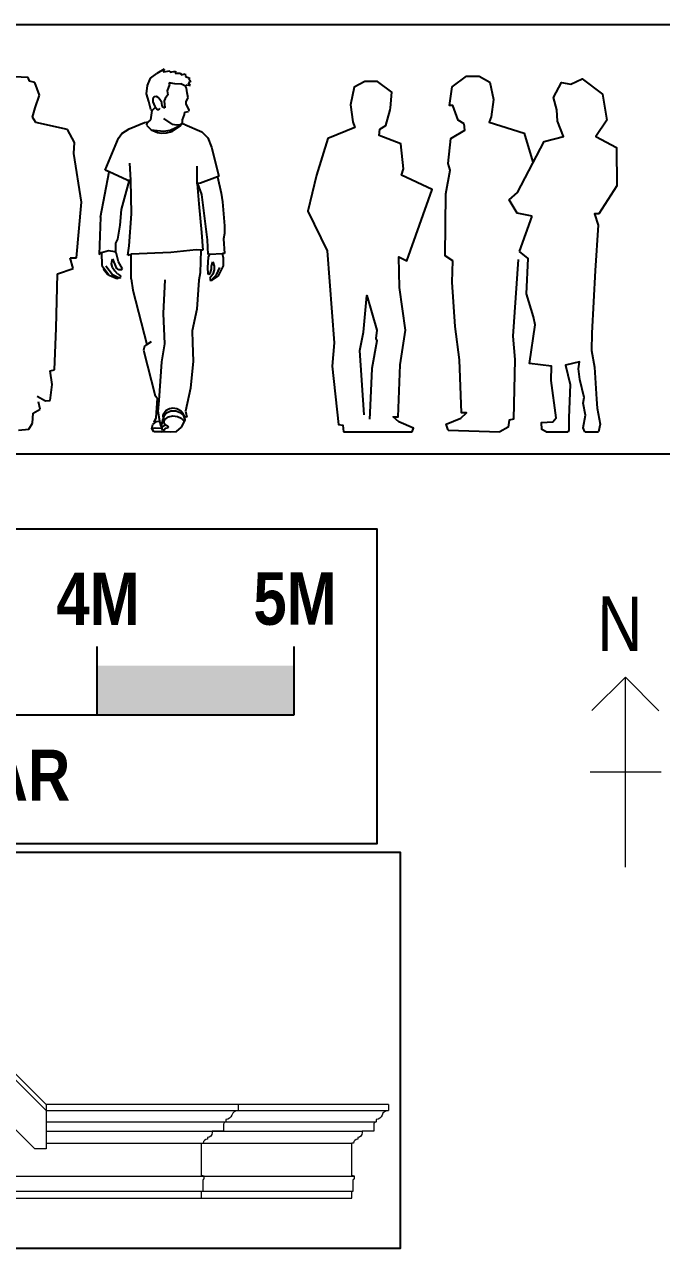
# Model space of a CAD drawing. Header units: millimetres. Extents: x -38686 to 870903, y -23218 to 232707.
# Drawn here: x 7428 to 10660, y 3671 to 9882 of the extents above; entities that cross this region are included whole.
import ezdxf

# ---------------------------------------------------------------- set-up
doc = ezdxf.new("R2010")
doc.units = ezdxf.units.MM
doc.header["$LTSCALE"] = 10
for name, color, linetype in [('01 - Title Block', 7, 'Continuous'), ('40 - Detail Outline', 142, 'Continuous'), ('41 - Detail', 7, 'Continuous'), ('42 - Detail Hatch', 7, 'Continuous'), ('Concept', 7, 'Continuous'), ('Map', 7, 'Continuous'), ('Site Locations', 7, 'Continuous')]:
    doc.layers.add(name, color=color, linetype=linetype)
doc.styles.add('1-20', font='romans.shx', dxfattribs={"width": 0.8, "height": 35})
doc.styles.add('Title1', font='ARIALN.TTF', dxfattribs={"height": 3})

msp = doc.modelspace()

# ---------------------------------------------------------------- hatches: boundary and pattern name
at = {"layer": '42 - Detail Hatch', "ltscale": 10, "transparency": 33554610}
h = msp.add_hatch(color=8, dxfattribs=at)
h.dxf.hatch_style = 1
h.paths.add_polyline_path([(7796.812, 6379.019), (8796.812, 6379.019), (8796.812, 6628.603), (7796.812, 6628.603)])
h.paths.add_polyline_path([(3796.812, 6379.019), (4796.812, 6379.019), (4796.812, 6628.605), (3796.812, 6628.605)])

# ---------------------------------------------------------------- linework, layer by layer
at = {"layer": '01 - Title Block', "color": 8, "lineweight": 5}
msp.add_lwpolyline([(10647.027, 6399.91), (10477.32, 6570.763), (10306.397, 6401.057)], dxfattribs=at)
at = {"layer": '40 - Detail Outline', "ltscale": 10}
msp.add_lwpolyline([(3559.383, 9882.311), (11030.279, 9882.311), (11030.279, 7701.366), (3559.383, 7701.366)], close=True, dxfattribs=at)
at = {"layer": '40 - Detail Outline', "color": 8, "ltscale": 10, "transparency": 33554610}
for points in [[(7796.812, 6379.019), (7796.812, 6725.751)], [(8796.812, 6379.019), (8796.812, 6725.751)]]:
    msp.add_lwpolyline(points, dxfattribs=at)
at = {"layer": '41 - Detail', "color": 251}
for p, q in [((8068.128, 9610.25), (8099.316, 9634.231)), ((8136.15, 9655.429), (8099.316, 9634.231)), ((8136.15, 9655.429), (8132.219, 9642.11)), ((8132.219, 9642.11), (8166.149, 9647.592)), ((8166.149, 9647.592), (8167.178, 9640.397)), ((8167.178, 9640.397), (8194.596, 9645.879)), ((8194.596, 9645.879), (8193.225, 9635.944)), ((8193.225, 9635.944), (8220.301, 9634.916)), ((8220.301, 9634.916), (8222.358, 9626.352)), ((8222.358, 9626.352), (8243.607, 9631.833)), ((8243.607, 9631.833), (8244.635, 9618.815)), ((7446.701, 9612.738), (7337.974, 9619.086)), ((7453.605, 9594.965), (7446.701, 9612.738)), ((7481.218, 9588.618), (7453.605, 9594.965)), ((7503.654, 9523.875), (7481.218, 9588.618)), ((8047.465, 9530.069), (8051.416, 9572.597)), ((8051.416, 9572.597), (8068.128, 9610.25)), ((8163.88, 9577.023), (8152.63, 9544.895)), ((8160.034, 9588.048), (8188.706, 9583.146)), ((8160.034, 9588.048), (8163.88, 9577.023)), ((8188.706, 9583.146), (8220.773, 9581.638)), ((8244.183, 9569.395), (8220.773, 9581.638)), ((8244.183, 9569.395), (8253.546, 9576.678)), ((8250.043, 9559.76), (8244.183, 9569.395)), ((8244.635, 9618.815), (8267.598, 9609.223)), ((8253.546, 9576.678), (8268.627, 9572.224)), ((8272.397, 9592.436), (8259.373, 9586.27)), ((8268.627, 9572.224), (8259.373, 9586.27)), ((8267.598, 9609.223), (8261.811, 9606.349)), ((8261.811, 9606.349), (8272.397, 9592.436)), ((7482.654, 9459.131), (7503.654, 9523.875)), ((8059.621, 9491.491), (8047.465, 9530.069)), ((8086.51, 9515.743), (8078.836, 9505.729)), ((8078.836, 9505.729), (8078.836, 9489.749)), ((8097.595, 9517.235), (8086.51, 9515.743)), ((8106.974, 9511.056), (8097.595, 9517.235)), ((8114.435, 9502.32), (8106.974, 9511.056)), ((8142.184, 9507.414), (8136.39, 9494.01)), ((8155.041, 9525.887), (8142.184, 9507.414)), ((8152.63, 9544.895), (8155.041, 9525.887)), ((8248.089, 9491.371), (8258.919, 9509.263)), ((8253.203, 9534.974), (8250.043, 9559.76)), ((8258.919, 9509.263), (8253.203, 9534.974)), ((7468.847, 9412.161), (7482.654, 9459.131)), ((8068.739, 9450.178), (8059.621, 9491.491)), ((8068.255, 9399.215), (8075.787, 9445.325)), ((8075.787, 9445.325), (8068.739, 9450.178)), ((8092.168, 9462.683), (8075.787, 9445.325)), ((8078.836, 9489.749), (8088.855, 9466.738)), ((8088.855, 9466.738), (8092.168, 9462.683)), ((8092.168, 9462.683), (8101.218, 9451.61)), ((8101.218, 9451.61), (8108.892, 9451.61)), ((8108.892, 9451.61), (8115.287, 9457.789)), ((8124.24, 9486.34), (8114.435, 9502.32)), ((8125.945, 9466.098), (8124.24, 9486.34)), ((8125.945, 9466.098), (8139.375, 9460.133)), ((8136.39, 9494.01), (8139.375, 9460.133)), ((8248.841, 9476.635), (8248.089, 9491.371)), ((8248.841, 9476.635), (8261.146, 9446.763)), ((8261.146, 9446.763), (8259.985, 9440.406)), ((7486.106, 9384.232), (7468.847, 9412.161)), ((7646.609, 9349.956), (7486.106, 9384.232)), ((7959.873, 9352.786), (8036.563, 9384.366)), ((8036.563, 9384.366), (8057.874, 9388.103)), ((8048.901, 9379.881), (8047.779, 9372.033)), ((8057.874, 9388.103), (8048.901, 9379.881)), ((8057.874, 9388.103), (8068.255, 9399.215)), ((8176.465, 9376.669), (8135.626, 9405.098)), ((8229.767, 9384.609), (8224.665, 9378.084)), ((8229.498, 9398.614), (8239.462, 9424.801)), ((8229.767, 9384.609), (8229.498, 9398.614)), ((8239.462, 9424.801), (8240.887, 9436.761)), ((8240.887, 9436.761), (8259.985, 9440.406)), ((7681.125, 9282.674), (7646.609, 9349.956)), ((7905.569, 9305.929), (7922.278, 9328.661)), ((7922.278, 9328.661), (7959.873, 9352.786)), ((8047.779, 9372.033), (8071.334, 9346.994)), ((8071.334, 9346.994), (8133.079, 9340.49)), ((8071.334, 9346.994), (8103.114, 9333.914)), ((8103.114, 9333.914), (8122.744, 9331.259)), ((8122.744, 9331.259), (8149.111, 9332.936)), ((8133.079, 9340.49), (8166.759, 9345.669)), ((8149.111, 9332.936), (8177.155, 9339.644)), ((8166.759, 9345.669), (8222.055, 9371.207)), ((8176.465, 9376.669), (8200.19, 9372.975)), ((8177.155, 9339.644), (8219.58, 9368.26)), ((8200.19, 9372.975), (8219.58, 9374.624)), ((8219.58, 9374.624), (8224.665, 9378.084)), ((8219.58, 9368.26), (8222.055, 9371.207)), ((8222.055, 9371.207), (8227.417, 9377.594)), ((8227.417, 9377.594), (8224.665, 9378.084)), ((8241.002, 9375.176), (8227.417, 9377.594)), ((8241.002, 9375.176), (8327.288, 9337.443)), ((8327.288, 9337.443), (8358.296, 9306.897)), ((7677.674, 9228.086), (7681.125, 9282.674)), ((7837.81, 9143.555), (7905.569, 9305.929)), ((8358.296, 9306.897), (8376.722, 9260.18)), ((8376.722, 9260.18), (8414.53, 9112.547)), ((7717.368, 8980.538), (7677.674, 9228.086)), ((7812.905, 8904.863), (7857.542, 9134.478)), ((7857.542, 9134.478), (7837.81, 9143.555)), ((7949.363, 9092.234), (7857.542, 9134.478)), ((7966.752, 9092.443), (7963.057, 9177.767)), ((8303.866, 9074.438), (8303.497, 9163.468)), ((7920.475, 8944.116), (7961.124, 9092.304)), ((7949.363, 9092.234), (7961.124, 9092.304)), ((7961.124, 9092.304), (7963.923, 9092.32)), ((7963.923, 9092.32), (7966.752, 9092.443)), ((7971.323, 8921.385), (7966.752, 9092.443)), ((8307.373, 9074.957), (8303.866, 9074.438)), ((8303.866, 9074.438), (8313.427, 8972.674)), ((8321.733, 9077.082), (8307.373, 9074.957)), ((8328.435, 9019.992), (8307.373, 9074.957)), ((8407.514, 9109.769), (8321.733, 9077.082)), ((8414.53, 9112.547), (8407.514, 9109.769)), ((8407.514, 9109.769), (8426.381, 9026.19)), ((8341.507, 8910.82), (8328.435, 9019.992)), ((8426.381, 9026.19), (8432.795, 8983.134)), ((7691.48, 8698.714), (7717.368, 8980.538)), ((8313.427, 8972.674), (8325.93, 8826.251)), ((8432.795, 8983.134), (8442.114, 8860.547)), ((7812.905, 8904.863), (7807.243, 8714.887)), ((7912.778, 8864.439), (7920.475, 8944.116)), ((7958.312, 8758.816), (7971.323, 8921.385)), ((8356.494, 8789.911), (8341.507, 8910.82)), ((7901.645, 8793.223), (7912.778, 8864.439)), ((8325.93, 8826.251), (8332.338, 8736.842)), ((8442.119, 8821.485), (8438.627, 8794.224)), ((8442.114, 8860.547), (8442.119, 8821.485)), ((7890.958, 8728.684), (7891.849, 8773.194)), ((7891.849, 8773.194), (7901.645, 8793.223)), ((7952.954, 8711.766), (7958.312, 8758.816)), ((8359.706, 8715.546), (8356.494, 8789.911)), ((8438.627, 8794.224), (8442.132, 8720.896)), ((7674.222, 8644.127), (7660.415, 8698.714)), ((7660.415, 8698.714), (7691.48, 8698.714)), ((7807.243, 8714.887), (7819.266, 8724.565)), ((7819.266, 8724.565), (7854.889, 8734.916)), ((7819.266, 8724.565), (7821.218, 8659.18)), ((7854.889, 8734.916), (7886.745, 8729.412)), ((7886.745, 8729.412), (7890.958, 8728.684)), ((7894.465, 8718.152), (7886.745, 8729.412)), ((7904.965, 8677.919), (7894.465, 8718.152)), ((7952.954, 8711.766), (7969.984, 8716.894)), ((7968.69, 8590.821), (7969.984, 8716.894)), ((8170.56, 8724.709), (7969.984, 8716.894)), ((8298.807, 8739.41), (8170.56, 8724.709)), ((8323.199, 8737.542), (8298.807, 8739.41)), ((8323.199, 8737.542), (8319.134, 8622.35)), ((8332.338, 8736.842), (8323.199, 8737.542)), ((8359.297, 8701.682), (8355.983, 8649.702)), ((8366.177, 8716.232), (8359.297, 8701.682)), ((8366.177, 8716.232), (8359.706, 8715.546)), ((8366.177, 8716.232), (8432.626, 8720.572)), ((8442.132, 8720.896), (8432.626, 8720.572)), ((8438.543, 8696.155), (8432.626, 8720.572)), ((7594.833, 8616.198), (7674.222, 8644.127)), ((7821.218, 8659.18), (7827.327, 8650.887)), ((7827.327, 8650.887), (7828.848, 8640.603)), ((7827.327, 8650.887), (7855.595, 8612.508)), ((7828.848, 8640.603), (7849.78, 8614.792)), ((7874.825, 8611.641), (7841.38, 8655.761)), ((7870.159, 8667.618), (7874.048, 8693.273)), ((7875.214, 8648.959), (7870.159, 8667.618)), ((7874.048, 8693.273), (7893.103, 8647.987)), ((7875.214, 8648.959), (7885.909, 8632.244)), ((7906.715, 8637.297), (7893.103, 8647.987)), ((7924.799, 8641.767), (7904.965, 8677.919)), ((7920.715, 8637.491), (7906.715, 8637.297)), ((7920.715, 8637.491), (7924.799, 8641.767)), ((8355.983, 8649.702), (8358.022, 8617.341)), ((8370.768, 8618.361), (8377.651, 8640.529)), ((8377.396, 8655.053), (8383.769, 8678.24)), ((8377.651, 8640.529), (8377.396, 8655.053)), ((8391.162, 8637.216), (8383.514, 8614.539)), ((8383.769, 8678.24), (8390.142, 8655.817)), ((8390.142, 8655.817), (8391.162, 8637.216)), ((8402.888, 8611.736), (8419.203, 8648.937)), ((8411.936, 8607.467), (8436.94, 8657.29)), ((8436.94, 8657.29), (8438.543, 8696.155)), ((7587.93, 8341.115), (7594.833, 8616.198)), ((7849.78, 8614.792), (7855.595, 8612.508)), ((7855.595, 8612.508), (7857.801, 8609.512)), ((7857.801, 8609.512), (7892.428, 8594.846)), ((7904.965, 8597.453), (7874.825, 8611.641)), ((7899.715, 8617.472), (7885.909, 8632.244)), ((7892.428, 8594.846), (7901.818, 8593.869)), ((7899.715, 8617.472), (7915.66, 8606.005)), ((7901.818, 8593.869), (7904.965, 8597.453)), ((7911.965, 8594.732), (7904.965, 8597.453)), ((7911.965, 8594.732), (7916.632, 8599.008)), ((7916.632, 8599.008), (7915.66, 8606.005)), ((7968.69, 8590.821), (7977.37, 8534.692)), ((8133.721, 8414.785), (8141.969, 8585.85)), ((8312.282, 8585.231), (8302.011, 8437.391)), ((8319.134, 8622.35), (8312.282, 8585.231)), ((8358.022, 8617.341), (8362.611, 8614.793)), ((8362.611, 8614.793), (8370.768, 8618.361)), ((8383.514, 8614.539), (8368.474, 8594.154)), ((8368.474, 8594.154), (8372.553, 8582.178)), ((8372.553, 8582.178), (8375.027, 8584.589)), ((8375.027, 8584.589), (8402.888, 8611.736)), ((8375.027, 8584.589), (8380.558, 8584.925)), ((8380.558, 8584.925), (8411.936, 8607.467)), ((7977.37, 8534.692), (8048.611, 8257.688)), ((8140.938, 8261.238), (8133.721, 8414.785)), ((8302.011, 8437.391), (8279.414, 8327.879)), ((7581.027, 8130.382), (7587.93, 8341.115)), ((8279.414, 8327.879), (8279.903, 8266.865)), ((8048.611, 8257.688), (8072.491, 8273.947)), ((8279.903, 8266.865), (8284.036, 8173.903)), ((8037.066, 8249.828), (8031.418, 8230.327)), ((8031.418, 8230.327), (8091.487, 7998.37)), ((8048.611, 8257.688), (8037.066, 8249.828)), ((8125.473, 8170.553), (8140.938, 8261.238)), ((8111.531, 7974.267), (8125.473, 8170.553)), ((8284.036, 8173.903), (8270.947, 8036.181)), ((7558.591, 8124.035), (7581.027, 8130.382)), ((7568.946, 8055.483), (7558.591, 8124.035)), ((7558.591, 7974.236), (7568.946, 8055.483)), ((8270.947, 8036.181), (8245.298, 7920.389)), ((7492.714, 7996.245), (7534.429, 7971.697)), ((7506.816, 7929.773), (7499.912, 7966.587)), ((7534.429, 7971.697), (7558.591, 7974.236)), ((8101.509, 7986.318), (8091.487, 7998.37)), ((8101.509, 7986.318), (8093.986, 7886.577)), ((8105.644, 7917.831), (8111.531, 7974.267)), ((7468.847, 7858.682), (7472.299, 7909.461)), ((7472.299, 7909.461), (7506.816, 7929.773)), ((8115.072, 7869.987), (8105.644, 7917.831)), ((8147.408, 7922.658), (8130.75, 7899.445)), ((8130.75, 7899.445), (8132.181, 7878.857)), ((8135.391, 7895.3), (8132.181, 7878.857)), ((8148.231, 7909.336), (8135.391, 7895.3)), ((8140.607, 7878.456), (8159.064, 7891.289)), ((8164.307, 7932.155), (8147.408, 7922.658)), ((8169.897, 7920.165), (8148.231, 7909.336)), ((8159.064, 7891.289), (8180.73, 7895.701)), ((8180.673, 7935), (8164.307, 7932.155)), ((8195.175, 7919.764), (8169.897, 7920.165)), ((8201.308, 7932.511), (8180.673, 7935)), ((8180.73, 7895.701), (8204.804, 7892.091)), ((8220.452, 7910.139), (8195.175, 7919.764)), ((8223.01, 7919.353), (8201.308, 7932.511)), ((8204.804, 7892.091), (8222.859, 7884.471)), ((8236.1, 7896.503), (8220.452, 7910.139)), ((8232.151, 7910.827), (8223.01, 7919.353)), ((8242.22, 7891.17), (8232.151, 7910.827)), ((8243.688, 7873.564), (8236.1, 7896.503)), ((8243.688, 7873.564), (8242.22, 7891.17)), ((8251.885, 7888.759), (8242.22, 7891.17)), ((8245.298, 7920.389), (8251.885, 7888.759)), ((7398.088, 7824.406), (7449.863, 7828.214)), ((7449.863, 7828.214), (7468.847, 7858.682)), ((8073.925, 7832.063), (8079.898, 7852.225)), ((8073.925, 7832.063), (8091.481, 7835.645)), ((8083.915, 7814.781), (8073.925, 7832.063)), ((8079.898, 7852.225), (8098.57, 7867.778)), ((8093.986, 7886.577), (8084.577, 7863.408)), ((8084.577, 7863.408), (8098.57, 7867.778)), ((8091.481, 7835.645), (8126.443, 7834.26)), ((8098.57, 7867.778), (8115.072, 7869.987)), ((8120.82, 7840.816), (8115.072, 7869.987)), ((8127.03, 7838.365), (8120.82, 7840.816)), ((8123.798, 7849.672), (8125.252, 7854.357)), ((8127.03, 7838.365), (8123.798, 7849.672)), ((8125.252, 7854.357), (8132.181, 7878.857)), ((8125.737, 7829.319), (8126.443, 7834.26)), ((8129.292, 7821.565), (8125.737, 7829.319)), ((8126.443, 7834.26), (8127.03, 7838.365)), ((8127.03, 7838.365), (8143.578, 7850.411)), ((8142.221, 7831.904), (8129.292, 7821.565)), ((8132.181, 7878.857), (8134.188, 7864.018)), ((8134.188, 7864.018), (8140.607, 7878.456)), ((8134.188, 7864.018), (8136.312, 7856.464)), ((8136.312, 7856.464), (8143.578, 7850.411)), ((8153.21, 7832.873), (8142.221, 7831.904)), ((8143.578, 7850.411), (8152.863, 7845.973)), ((8152.863, 7845.973), (8157.412, 7837.396)), ((8157.412, 7837.396), (8153.21, 7832.873)), ((8198.459, 7817.043), (8224.316, 7838.688)), ((8222.859, 7884.471), (8240.112, 7866.825)), ((8224.316, 7838.688), (8240.112, 7866.825)), ((8240.112, 7866.825), (8243.688, 7873.564)), ((8125.199, 7814.781), (8083.915, 7814.781)), ((8125.199, 7814.781), (8141.574, 7817.043)), ((8129.292, 7821.565), (8141.574, 7817.043)), ((8141.574, 7817.043), (8169.047, 7814.781)), ((8169.047, 7814.781), (8198.459, 7817.043)), ((9046.654, 7814.781), (9395.328, 7814.781)), ((9577.917, 7823.989), (9840.324, 7814.781)), ((10075.489, 7814.781), (10185.89, 7814.781)), ((10270.492, 7814.781), (10340.093, 7814.781))]:
    msp.add_line(p, q, dxfattribs=at)
for points in [[(9230.511, 9351.724), (9261.717, 9369.578), (9284.255, 9448.643), (9285.989, 9460.12), (9291.19, 9539.186), (9218.375, 9592.746), (9154.229, 9592.746), (9100.485, 9563.415), (9081.414, 9474.148), (9093.55, 9387.431), (9103.952, 9359.376), (8966.991, 9304.54), (8909.779, 9117.079), (8866.437, 8934.718), (8963.524, 8733.229), (9000.05, 8266.65), (8989.648, 8148.052), (9020.854, 7852.195), (9043.392, 7848.369), (9046.654, 7814.781)], [(9659.281, 9378.354), (9628.074, 9396.208), (9602.069, 9471.448), (9584.732, 9471.448), (9598.602, 9565.816), (9671.416, 9619.376), (9735.563, 9619.376), (9789.307, 9590.046), (9808.377, 9500.778), (9796.242, 9414.061), (9785.84, 9386.006), (9962.675, 9331.17), (10007.5, 9184.295)], [(10004.184, 8908.85), (9927.048, 8925.226), (9887.895, 8992.868), (9930.184, 9029.807), (10064.653, 9288.366), (10163.557, 9314.059), (10131.969, 9391.446), (10128.668, 9449.155), (10111.766, 9511.557), (10153.089, 9588.169), (10199.403, 9578.852)], [(10199.403, 9578.852), (10258.512, 9607.061), (10361.281, 9529.009), (10382.489, 9397.333), (10326.319, 9313.971), (10432.267, 9257.536), (10433.881, 9063.21), (10341.941, 8920.724), (10319.448, 8922.145), (10338.321, 8863.452), (10323.76, 8633.092), (10306.181, 8315.001), (10305.377, 8228.158), (10320.91, 8144.119), (10329.726, 7981.282), (10333.751, 7935.028), (10349.526, 7854.807), (10340.093, 7814.781)], [(9395.328, 7814.781), (9402.264, 7834.341), (9327.716, 7866.222), (9298.244, 7891.727), (9324.249, 7891.727), (9334.651, 8154.428), (9360.656, 8330.413), (9331.184, 8547.205), (9327.597, 8703.898), (9367.472, 8682.219), (9495.764, 9044.389), (9341.466, 9117.079), (9351.869, 9150.235), (9337.999, 9276.485), (9227.043, 9318.568), (9230.511, 9351.724)], [(9577.917, 7823.989), (9567.515, 7853.32), (9642.063, 7885.201), (9671.536, 7910.706), (9645.53, 7910.706), (9635.128, 8181.059), (9612.59, 8349.391), (9598.721, 8573.835), (9602.069, 8683.344), (9562.194, 8708.849), (9565.662, 9022.56), (9588.2, 9143.709), (9577.798, 9176.865), (9591.667, 9303.115), (9662.748, 9345.198), (9659.281, 9378.354)], [(9939.044, 8730.243), (10004.184, 8908.85)], [(10075.489, 7814.781), (10052.411, 7826.309), (10051.203, 7862.164), (10108.783, 7866.191), (10125.723, 7886.843), (10101.133, 8074.955), (10102.258, 8147.718), (9990.195, 8161.19), (10018.841, 8358.719), (10010.954, 8398.829), (9974.938, 8516.107), (9983.668, 8694.2), (9939.044, 8730.243)], [(9932.846, 8688.861), (9905.583, 8300.932), (9915.985, 8182.334), (9909.05, 7878.825), (9886.512, 7874.999), (9883.045, 7839.292), (9840.324, 7814.781)], [(9151.594, 7900.992), (9130.076, 8227.118), (9147.413, 8320.211), (9164.75, 8507.672), (9215.027, 8330.413), (9211.559, 8288.329), (9215.027, 8276.852), (9190.755, 8136.575), (9180.353, 7910.706), (9179.104, 7879.274)], [(10270.492, 7814.781), (10263.136, 7834.712), (10274.16, 7899.183), (10262.449, 7961.257), (10267.679, 7989.038), (10245.707, 8081.15), (10238.705, 8135.26), (10244.418, 8170.677), (10173.841, 8153.415), (10197.141, 8054.83), (10189.902, 7885.342), (10189.581, 7825.306), (10185.89, 7814.781)]]:
    msp.add_lwpolyline(points, dxfattribs=at)
at = {"layer": 'Concept', "color": 8, "lineweight": 5, "ltscale": 10}
for p, q in [((7537.752, 4400.903), (6428.41, 5510.246)), ((7537.752, 4371.107), (6428.41, 5480.45)), ((7479.91, 4175.903), (6428.41, 5227.403)), ((7537.752, 4400.903), (7537.752, 4175.903)), ((7537.752, 4175.903), (7479.91, 4175.903)), ((3768.41, 3925.903), (9088.41, 3925.903))]:
    msp.add_line(p, q, dxfattribs=at)
for points in [[(9274.941, 4400.903), (7537.752, 4400.903)], [(7537.752, 4371.107), (9274.941, 4371.107)], [(7537.752, 4312.964), (9212.274, 4312.964)], [(7537.752, 4265.724), (9141.647, 4265.724)], [(7537.752, 4204.702), (9088.41, 4204.702)], [(3754.41, 4037.152), (9102.41, 4037.152)], [(3768.41, 3960.903), (9088.41, 3960.903)]]:
    msp.add_lwpolyline(points, dxfattribs=at)
for points in [[(8512.941, 4400.903), (8512.941, 4371.107, 0.32723066), (8480.054, 4346.925, -0.30219035), (8450.274, 4325.884), (8450.274, 4312.964, 0.38438618), (8438.201, 4300.888), (8438.201, 4265.724), (8379.647, 4265.724), (8379.647, 4258.65, -0.38172929), (8356.683, 4233.304), (8356.683, 4225.827, 0.3895842), (8334.585, 4204.702)], [(9274.941, 4400.903), (9274.941, 4371.107, 0.32723066), (9242.054, 4346.925, -0.30219035), (9212.274, 4325.884), (9212.274, 4312.964, 0.38438618), (9200.201, 4300.888), (9200.201, 4265.724), (9141.647, 4265.724), (9141.647, 4258.65, -0.38172929), (9118.683, 4233.304), (9118.683, 4225.827, 0.3895842), (9096.585, 4204.702), (9088.41, 4204.702)], [(8326.41, 3925.903), (8326.41, 3960.903), (8334.41, 3960.903), (8334.41, 4018.152, -0.41421356), (8340.41, 4024.152), (8340.41, 4037.152), (8326.411, 4040.903), (8326.41, 4204.702)], [(9088.41, 3925.903), (9088.41, 3960.903), (9096.41, 3960.903), (9096.41, 4018.152, -0.41421356), (9102.41, 4024.152), (9102.41, 4037.152), (9088.411, 4040.903), (9088.41, 4204.702)]]:
    msp.add_lwpolyline(points, format="xyb", dxfattribs=at)
at = {"layer": 'Map', "color": 8, "ltscale": 10, "transparency": 33554610}
msp.add_line((3796.812, 6379.019), (8796.812, 6379.019), dxfattribs=at)
for points in [[(3511.832, 7323.607), (9215.396, 7323.607), (9215.396, 5724.769), (3511.832, 5724.769)], [(3511.832, 5682.456), (9334.122, 5682.456), (9334.122, 3670.652), (3511.832, 3670.652)]]:
    msp.add_lwpolyline(points, close=True, dxfattribs=at)
at = {"layer": 'Site Locations', "color": 8, "lineweight": 5, "ltscale": 10}
for p, q in [((10477.32, 5606.54), (10477.32, 6570.763)), ((10297.957, 6089.653), (10658.852, 6089.653))]:
    msp.add_line(p, q, dxfattribs=at)

# ---------------------------------------------------------------- texts
at = {"layer": '01 - Title Block', "color": 8, "lineweight": 5, "insert": (10563.885, 6979.28), "char_height": 276.95, "width": 5075.36832, "attachment_point": 3, "rotation": 359.8071642, "style": 'Title1'}
msp.add_mtext('N', dxfattribs=at)
at = {"layer": '41 - Detail', "color": 8, "transparency": 33554610, "char_height": 265.96231, "attachment_point": 5, "style": '1-20'}
for s, insert in [('\\A1;{\\fArial Narrow|b1|i0|c0|p34;\\W1;4M}', (7800.87, 6967.012)), ('\\A1;{\\fArial Narrow|b1|i0|c0|p34;\\W1;5M}', (8800.87, 6967.012))]:
    msp.add_mtext(s, dxfattribs=dict(at, insert=insert))
at = {"layer": '41 - Detail', "color": 8, "transparency": 33554610, "insert": (6373.031, 6070.605), "char_height": 259.27149, "width": 12135.29814, "attachment_point": 5, "style": '1-20'}
msp.add_mtext('\\A1;{\\fArial Narrow|b1|i0|c0|p34;\\W1;1:100 SCALE BAR}', dxfattribs=at)

doc.saveas('drawing.dxf')
